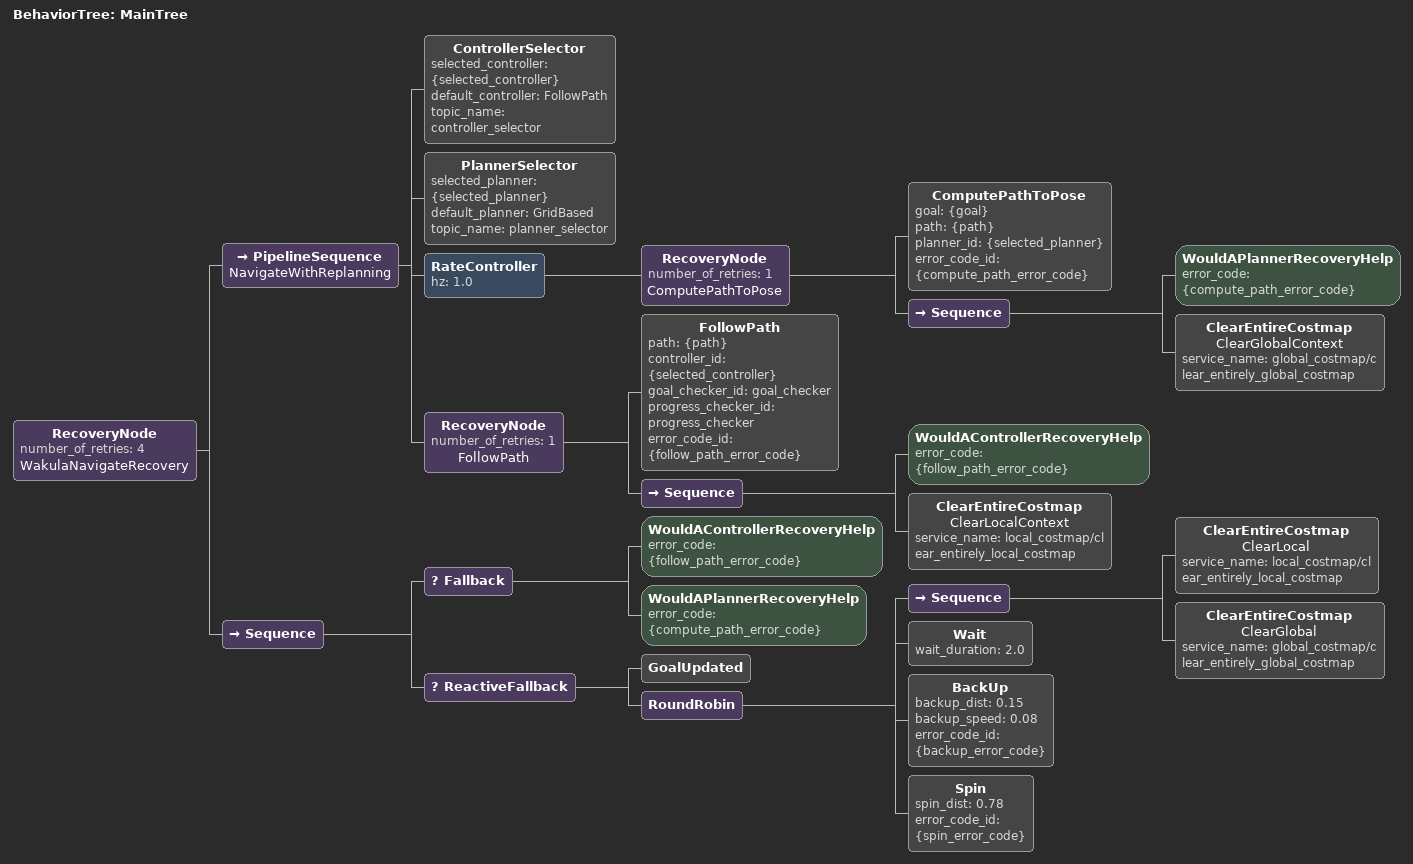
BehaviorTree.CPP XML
<!-- 四足保守恢复树：持续重规划；先清图和等待，再小距离后退，最后才原地小角度旋转。 -->
<root BTCPP_format="4" main_tree_to_execute="MainTree">
  <BehaviorTree ID="MainTree">
    <!-- 外层 RecoveryNode 最多重试 4 轮；GoalUpdated 可随时打断恢复并接受新目标。 -->
    <RecoveryNode number_of_retries="4" name="WakulaNavigateRecovery">
      <!-- PipelineSequence 允许规划器以 1 Hz 更新路径，同时控制器持续跟踪最近路径。 -->
      <PipelineSequence name="NavigateWithReplanning">
        <ControllerSelector selected_controller="{selected_controller}" default_controller="FollowPath" topic_name="controller_selector"/>
        <PlannerSelector selected_planner="{selected_planner}" default_planner="GridBased" topic_name="planner_selector"/>
        <RateController hz="1.0">
          <!-- 规划失败先清全局代价地图，再给规划器一次重试机会。 -->
          <RecoveryNode number_of_retries="1" name="ComputePathToPose">
            <ComputePathToPose goal="{goal}" path="{path}" planner_id="{selected_planner}" error_code_id="{compute_path_error_code}"/>
            <Sequence>
              <WouldAPlannerRecoveryHelp error_code="{compute_path_error_code}"/>
              <ClearEntireCostmap name="ClearGlobalContext" service_name="global_costmap/clear_entirely_global_costmap"/>
            </Sequence>
          </RecoveryNode>
        </RateController>
        <RecoveryNode number_of_retries="1" name="FollowPath">
          <!-- 当前仅配置一组检查器，仍显式传入 ID；这样不会依赖 Controller Server
               对空字符串的隐式回退，也避免首次导航打印含糊的一次性警告。 -->
          <FollowPath path="{path}" controller_id="{selected_controller}"
                      goal_checker_id="goal_checker" progress_checker_id="progress_checker"
                      error_code_id="{follow_path_error_code}"/>
          <Sequence>
            <!-- 仅当错误类型适合恢复时清局部代价地图，避免掩盖不可恢复配置错误。 -->
            <WouldAControllerRecoveryHelp error_code="{follow_path_error_code}"/>
            <ClearEntireCostmap name="ClearLocalContext" service_name="local_costmap/clear_entirely_local_costmap"/>
          </Sequence>
        </RecoveryNode>
      </PipelineSequence>
      <Sequence>
        <Fallback>
          <WouldAControllerRecoveryHelp error_code="{follow_path_error_code}"/>
          <WouldAPlannerRecoveryHelp error_code="{compute_path_error_code}"/>
        </Fallback>
        <ReactiveFallback>
          <GoalUpdated/>
          <RoundRobin>
            <!-- 恢复动作按“低风险到高风险”轮换：清图、等待、短后退、小角度旋转。 -->
            <Sequence>
              <ClearEntireCostmap name="ClearLocal" service_name="local_costmap/clear_entirely_local_costmap"/>
              <ClearEntireCostmap name="ClearGlobal" service_name="global_costmap/clear_entirely_global_costmap"/>
            </Sequence>
            <Wait wait_duration="2.0"/>
            <BackUp backup_dist="0.15" backup_speed="0.08" error_code_id="{backup_error_code}"/>
            <Spin spin_dist="0.78" error_code_id="{spin_error_code}"/>
          </RoundRobin>
        </ReactiveFallback>
      </Sequence>
    </RecoveryNode>
  </BehaviorTree>
</root>
